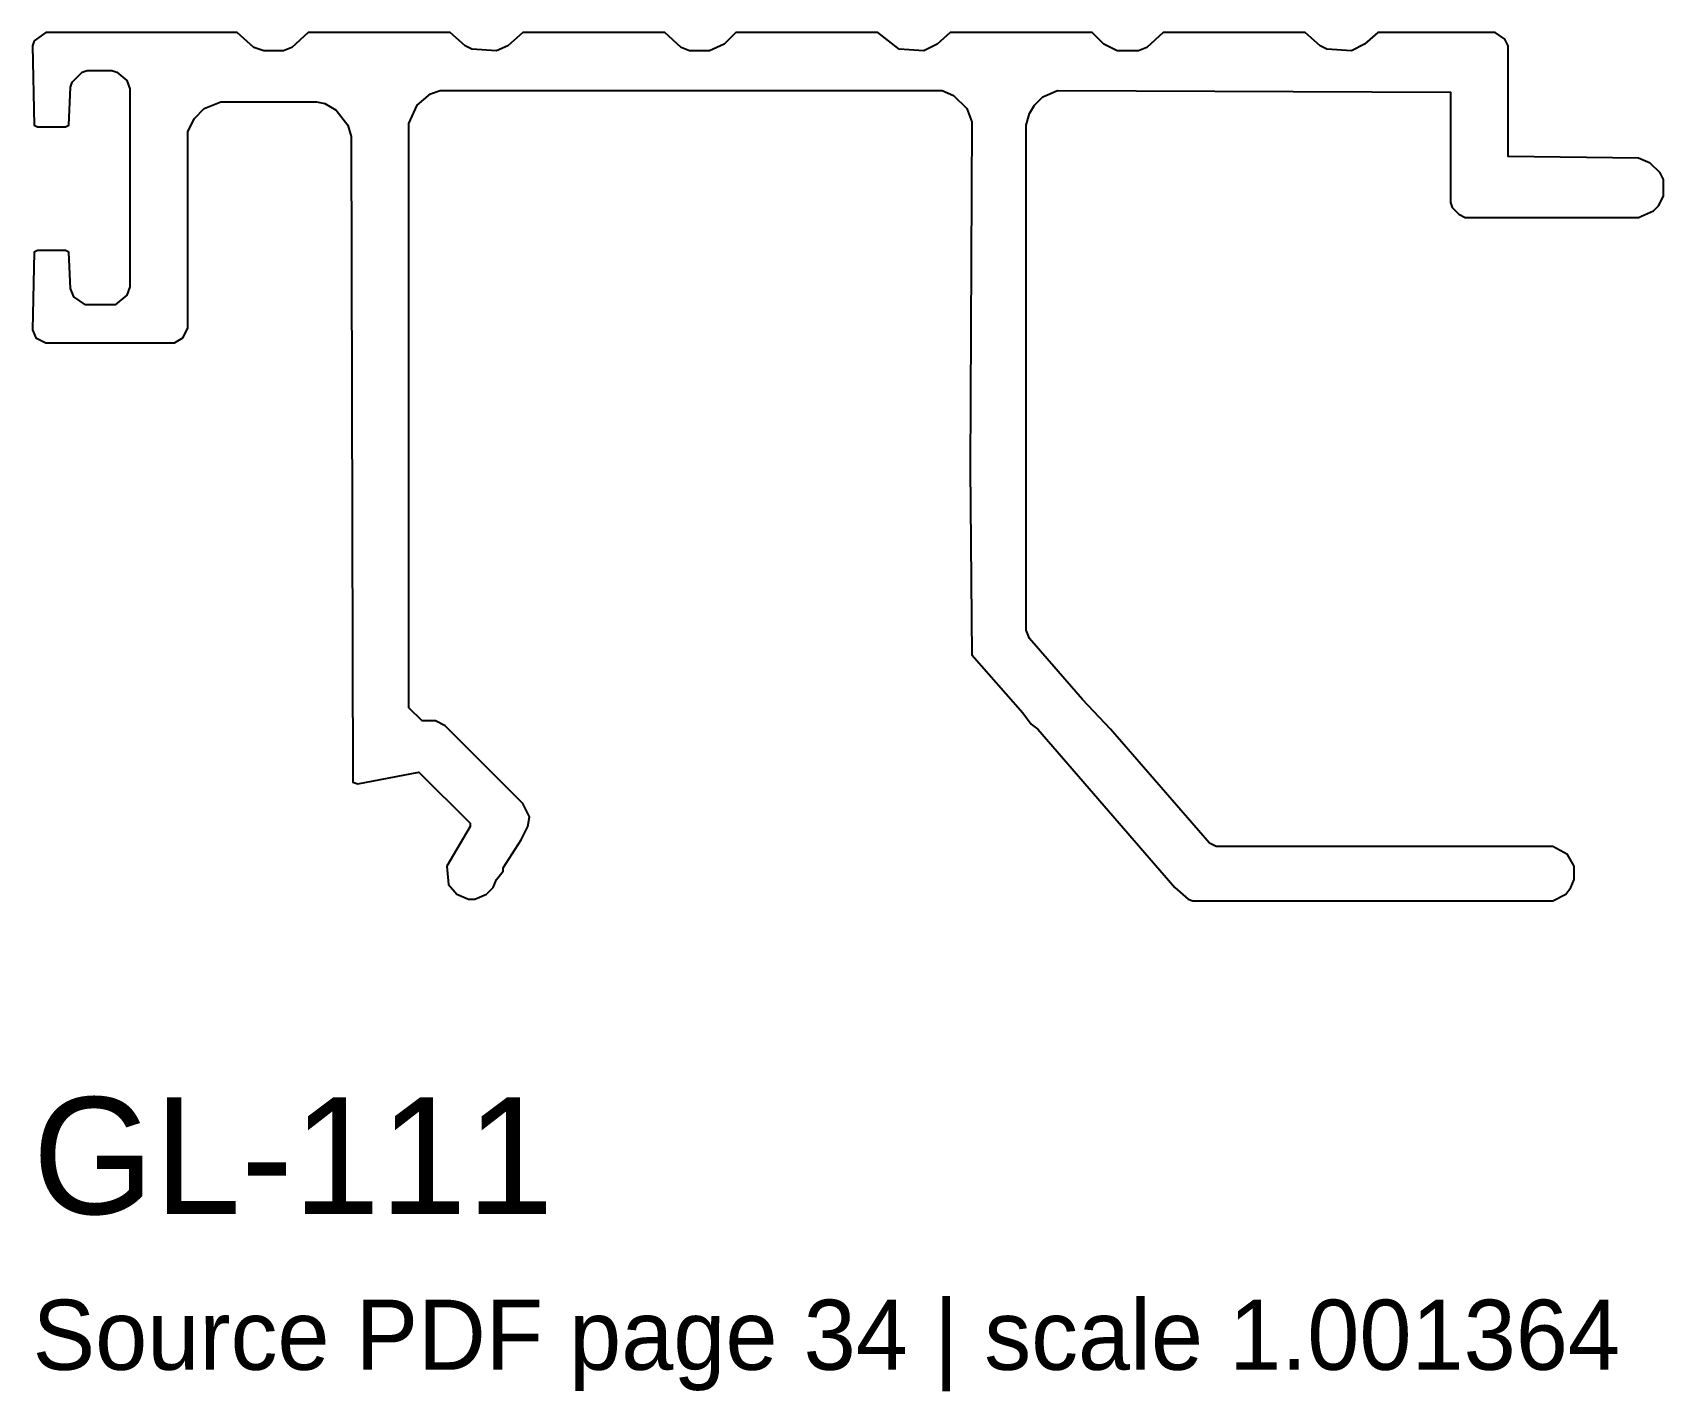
# Model space of a CAD drawing. Header units: millimetres. Extents: x 0 to 41.9, y -12.6 to 22.3.
import ezdxf

# ---------------------------------------------------------------- set-up
doc = ezdxf.new("R2010")
doc.units = ezdxf.units.MM
doc.layers.add('INFO', color=7, linetype='Continuous')
doc.layers.add('PROFILE', color=7, linetype='Continuous')

msp = doc.modelspace()

# ---------------------------------------------------------------- linework, layer by layer
at = {"layer": 'PROFILE'}
msp.add_lwpolyline([(0.042, 22.128), (0, 22.001), (0.042, 19.966), (0.127, 19.924), (0.848, 19.924), (0.933, 19.966), (0.975, 20.941), (1.017, 21.068), (1.272, 21.323), (1.399, 21.365), (2.035, 21.365), (2.162, 21.323), (2.416, 21.111), (2.501, 20.899), (2.501, 15.812), (2.416, 15.6), (2.12, 15.346), (1.357, 15.346), (1.06, 15.558), (0.975, 15.769), (0.933, 16.702), (0.848, 16.744), (0.127, 16.744), (0.042, 16.702), (0, 14.71), (0.085, 14.498), (0.339, 14.371), (3.646, 14.371), (3.858, 14.498), (3.985, 14.752), (3.985, 19.797), (4.154, 20.136), (4.409, 20.39), (4.833, 20.56), (7.291, 20.56), (7.503, 20.517), (7.8, 20.348), (8.097, 19.966), (8.181, 19.669), (8.224, 3.095), (8.351, 3.052), (9.92, 3.349), (11.234, 2.035), (11.234, 1.95), (10.64, 0.933), (10.683, 0.466), (10.895, 0.212), (11.191, 0.085), (11.361, 0.085), (11.658, 0.212), (11.827, 0.382), (11.912, 0.593), (12.081, 0.805), (12.081, 0.89), (12.548, 1.611), (12.717, 1.95), (12.76, 2.204), (12.59, 2.543), (10.598, 4.536), (10.343, 4.663), (10.004, 4.663), (9.665, 5.002), (9.665, 20.009), (9.877, 20.475), (10.216, 20.772), (10.471, 20.856), (23.357, 20.856), (23.654, 20.729), (23.993, 20.39), (24.121, 20.051), (24.078, 11.149), (24.121, 6.359), (25.435, 4.875), (25.647, 4.578), (25.816, 4.451), (29.335, 0.382), (29.674, 0.085), (29.801, 0.042), (39.042, 0.042), (39.381, 0.212), (39.508, 0.382), (39.593, 0.593), (39.593, 0.933), (39.424, 1.229), (39.042, 1.441), (30.394, 1.441), (30.225, 1.526), (27.681, 4.451), (26.961, 5.214), (25.604, 6.783), (25.519, 6.995), (25.519, 19.966), (25.604, 20.263), (25.731, 20.475), (25.943, 20.687), (26.325, 20.856), (36.414, 20.814), (36.414, 17.974), (36.456, 17.847), (36.626, 17.677), (36.795, 17.592), (41.247, 17.592), (41.628, 17.762), (41.755, 17.889), (41.882, 18.143), (41.882, 18.567), (41.798, 18.737), (41.543, 18.991), (41.247, 19.118), (37.898, 19.161), (37.898, 22.001), (37.813, 22.171), (37.558, 22.34), (34.549, 22.34), (34.21, 22.043), (33.87, 21.874), (33.235, 21.916), (33.065, 22.001), (32.684, 22.34), (29.038, 22.34), (28.614, 21.959), (28.402, 21.874), (27.851, 21.874), (27.512, 22.043), (27.215, 22.34), (23.569, 22.34), (23.23, 22.043), (22.891, 21.874), (22.255, 21.916), (21.704, 22.34), (18.059, 22.34), (17.762, 22.043), (17.38, 21.874), (16.872, 21.874), (16.66, 21.959), (16.236, 22.34), (12.59, 22.34), (12.209, 22.001), (11.912, 21.874), (11.276, 21.916), (11.106, 22.001), (10.725, 22.34), (7.079, 22.34), (6.655, 21.959), (6.443, 21.874), (5.935, 21.874), (5.68, 21.959), (5.256, 22.34), (0.339, 22.34)], close=True, dxfattribs=at)

# ---------------------------------------------------------------- texts
at = {"layer": 'INFO'}
for s, height, p in [('GL-111', 3, (0, -8)), ('Source PDF page 34 | scale 1.001364', 1.8, (0, -12))]:
    msp.add_text(s, height=height, dxfattribs=at).set_placement(p)

doc.saveas('drawing.dxf')
